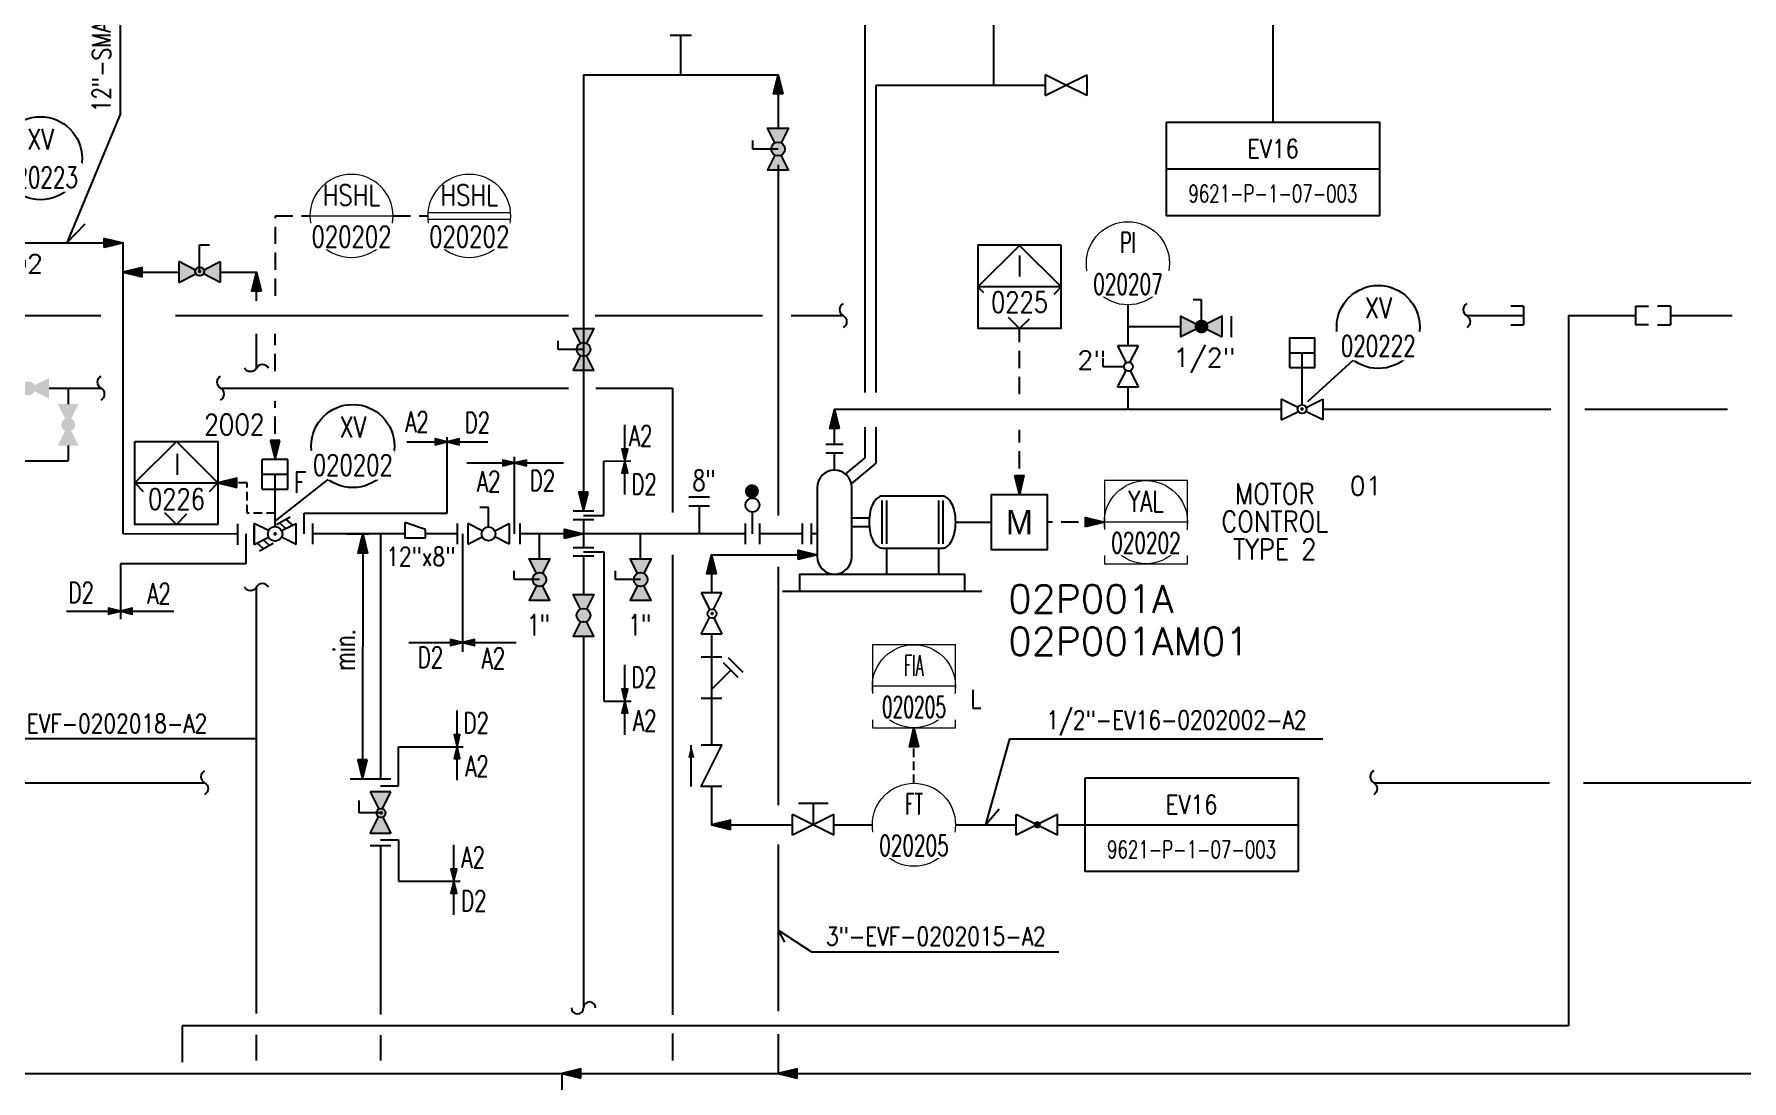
# Model space of a CAD drawing. Header units: inches. Extents: x 18 to 1172, y 24 to 967.
# Drawn here: x 488.4 to 734.8, y 338.9 to 490 of the extents above; entities that cross this region are included whole.
import ezdxf
from ezdxf.enums import TextEntityAlignment as Align

# ---------------------------------------------------------------- set-up
doc = ezdxf.new("R2010")
doc.units = ezdxf.units.IN
doc.header["$LTSCALE"] = 10
doc.header["$MEASUREMENT"] = 0
doc.linetypes.add('HIDDEN', pattern=[0.375, 0.25, -0.125])
doc.linetypes.add('HIDDEN2', pattern=[0.1875, 0.125, -0.0625])
for name, color, linetype in [('FITTING', 3, 'Continuous'), ('INST', 4, 'Continuous'), ('MINE-LINE', 6, 'Continuous'), ('SYMBOL', 253, 'Continuous'), ('TEXT', 253, 'Continuous'), ('TXT-0', 7, 'Continuous'), ('WI', 255, 'Continuous')]:
    doc.layers.add(name, color=color, linetype=linetype)
doc.styles.add('ROMANS', font='romans.shx', dxfattribs={"width": 0.8})
doc.styles.get("Standard").update_dxf_attribs({"font": 'txt.shx', "height": 2})
doc.styles.add('Style-INTL_ISO', font='INTL_ISO.shx')
doc.styles.add('style1', font='SIMPLEX.shx', dxfattribs={"width": 0.8})
doc.dimstyles.get("Standard").update_dxf_attribs({"dimtxt": 0.18, "dimasz": 0.18, "dimexe": 0.18, "dimexo": 0.0625, "dimgap": 0.09, "dimtad": 0, "dimtih": 1, "dimtoh": 1, "dimdec": 4, "dimzin": 0, "dimdsep": 46, "dimtxsty": 'Standard', "dimcen": 0.09, "dimadec": 0, "dimazin": 0, "dimtfac": 1, "dimtdec": 4, "dimtofl": 0, "dimtmove": 0, "dimatfit": 3, "dimfxl": 1, "dimtolj": 1, "dimtzin": 0, "dimarcsym": 0})

# ---------------------------------------------------------------- blocks, each defined once
blk = doc.blocks.new('checkvalve')
at = {"layer": 'FITTING', "color": 0}
blk.add_line((0, 2.92), (6, 2.92), dxfattribs=at)
blk.add_lwpolyline([(4.2, 2.92, 0.9, 0, 0), (6, 2.92, 0, 0, 0)], format="xyseb", dxfattribs=at)
blk.add_lwpolyline([(0, -1.5), (0, 1.5), (6, -1.5), (6, 1.5)], dxfattribs=at)
at = {"layer": 'FITTING', "color": 2, "style": 'ROMANS', "width": 0.85}
blk.add_attdef('SIZE', text='', height=2.5, dxfattribs=at).set_placement((3, 5.52), align=Align.MIDDLE)
blk = doc.blocks.new('AR30')
at = {"color": 0, "linetype": 'ByBlock', "lineweight": -2}
for p, q in [((0, 0), (-3.11, 0)), ((-2.69, 1.25), (0, 0))]:
    blk.add_line(p, q, dxfattribs=at)
blk = doc.blocks.new('*U35')
at = {"layer": 'INST', "color": 0, "linetype": 'Continuous', "lineweight": 0}
blk.add_circle((0, 0), 6, dxfattribs=at)
at = {"style": 'ROMANS', "width": 0.8}
for tag, p in [('EQP', (0, 3)), ('NO', (0, -3))]:
    blk.add_attdef(tag, text='', height=3, dxfattribs=at).set_placement(p, align=Align.MIDDLE_CENTER)
blk.add_wipeout([(-6.2, -1.09), (6.2, -1.09), (6.2, -4.8), (-6.2, -4.8), (-6.2, -4.8), (-6.2, -4.8)]).dxf.layer = 'WI'
blk = doc.blocks.new('*U34')
at = {"layer": 'INST', "color": 0, "linetype": 'Continuous', "lineweight": 0}
blk.add_line((6, 0), (-6, 0), dxfattribs=at)
at = {"layer": 'INST', "color": 0, "linetype": 'Continuous', "lineweight": 0, "flags": 128}
blk.add_lwpolyline([(6, 6), (-6, 6), (-6, -6), (6, -6)], close=True, dxfattribs=at)
at = {"layer": 'INST', "color": 0, "linetype": 'Continuous', "lineweight": 0}
blk.add_circle((0, 0), 6, dxfattribs=at)
at = {"style": 'ROMANS', "width": 0.8}
for tag, p in [('EQP', (0, 3)), ('NO', (0, -3))]:
    blk.add_attdef(tag, text='', height=3, dxfattribs=at).set_placement(p, align=Align.MIDDLE_CENTER)
blk.add_wipeout([(-6.2, -1.09), (6.2, -1.09), (6.2, -4.8), (-6.2, -4.8), (-6.2, -4.8), (-6.2, -4.8)]).dxf.layer = 'WI'
blk = doc.blocks.new('MOTOR01')
at = {"color": 6, "linetype": 'Continuous', "flags": 128}
blk.add_lwpolyline([(4, 0), (4, -4), (-4, -4), (-4, 4), (4, 4), (4, 0)], dxfattribs=at)
at = {"color": 6, "linetype": 'Continuous', "style": 'Style-INTL_ISO'}
blk.add_text('M', height=3.5, rotation=0, dxfattribs=at).set_placement((0, 0), align=Align.MIDDLE_CENTER)
blk = doc.blocks.new('SON')
at = {"linetype": 'ByBlock'}
h = blk.add_hatch(dxfattribs=at)
h.set_pattern_fill('ANSI37', color=0, scale=80, style=0)
h.paths.add_polyline_path([(64, 264), (-64, 264), (0, 0)])
at = {"color": 0, "linetype": 'ByBlock'}
blk.add_lwpolyline([(64, 264), (-64, 264), (0, 0)], close=True, dxfattribs=at)
blk = doc.blocks.new('TAG PSV')
at = {"color": 0}
blk.add_circle((0, 0), 6, dxfattribs=at)
at = {"layer": 'TEXT', "color": 0, "style": 'ROMANS', "width": 0.8, "flags": 8}
for tag, p in [('TAG', (0, 2.75)), ('NO', (0, -2.74))]:
    blk.add_attdef(tag, text='', height=3, dxfattribs=at).set_placement(p, align=Align.MIDDLE_CENTER)
blk.add_wipeout([(6.06, -0.68), (-6.09, -0.68), (-6.09, -4.84), (6.06, -4.84)]).dxf.layer = 'WI'
blk = doc.blocks.new('BRK LINE')
at = {"layer": 'MINE-LINE', "color": 0, "linetype": 'Continuous'}
blk.add_lwpolyline([(0, 1.73, 0.587355), (0, 0, -0.587355), (0, -1.73)], format="xyb", dxfattribs=at)
blk = doc.blocks.new('*U43')
at = {"layer": 'INST', "color": 0, "linetype": 'Continuous', "lineweight": 0}
blk.add_line((6, 0), (-6, 0), dxfattribs=at)
blk.add_circle((0, 0), 6, dxfattribs=at)
at = {"style": 'ROMANS', "width": 0.8}
for tag, p in [('EQP', (0, 3)), ('NO', (0, -3))]:
    blk.add_attdef(tag, text='', height=3, dxfattribs=at).set_placement(p, align=Align.MIDDLE_CENTER)
blk.add_wipeout([(-6.2, -1.09), (6.2, -1.09), (6.2, -4.8), (-6.2, -4.8), (-6.2, -4.8), (-6.2, -4.8)]).dxf.layer = 'WI'
blk = doc.blocks.new('*U44')
at = {"layer": 'INST', "color": 0, "linetype": 'Continuous', "lineweight": 0}
for p, q in [((-5.98, 0.47), (5.98, 0.47)), ((5.98, -0.48), (-5.98, -0.48))]:
    blk.add_line(p, q, dxfattribs=at)
blk.add_circle((0, 0), 6, dxfattribs=at)
at = {"style": 'ROMANS', "width": 0.8}
for tag, p in [('EQP', (0, 3)), ('NO', (0, -3))]:
    blk.add_attdef(tag, text='', height=3, dxfattribs=at).set_placement(p, align=Align.MIDDLE_CENTER)
blk.add_wipeout([(-6.2, -1.09), (6.2, -1.09), (6.2, -4.8), (-6.2, -4.8), (-6.2, -4.8), (-6.2, -4.8)]).dxf.layer = 'WI'
blk = doc.blocks.new('Valve_Globe_1')
at = {"layer": 'FITTING'}
h = blk.add_hatch(color=0, dxfattribs=at)
edge = h.paths.add_edge_path()
edge.add_arc((0, 0), 1, 0, 360)
at = {"layer": 'FITTING', "color": 0}
blk.add_lwpolyline([(3, -1.5), (3, 1.5), (-3, -1.5), (-3, 1.5), (3, -1.5)], dxfattribs=at)
at = {"layer": 'FITTING', "color": 2, "style": 'ROMANS', "width": 0.85}
blk.add_attdef('SIZE', text='', height=2.5, dxfattribs=at).set_placement((0, 3.5), align=Align.MIDDLE)

msp = doc.modelspace()

# ---------------------------------------------------------------- hatches: boundary and pattern name
h = msp.add_hatch(color=6)
h.paths.add_polyline_path([(594.21, 476.43), (595.26, 474.33, -0.116434), (595.71, 474.43, -0.116434), (596.16, 474.33), (597.21, 476.43)])
h.paths.add_polyline_path([(595.71, 472.43, 1), (595.71, 474.43, 1)])
h.paths.add_polyline_path([(594.21, 470.43), (597.21, 470.43), (596.16, 472.53, -0.116434), (595.71, 472.43, -0.116434), (595.26, 472.53)])
h = msp.add_hatch(color=6)
h.paths.add_polyline_path([(656.79, 447.81), (653.81, 449.3), (653.81, 446.44, 0.006975), (653.93, 446.38)])
h.paths.add_polyline_path([(659.78, 446.32), (659.78, 449.3), (656.79, 447.81)])
h = msp.add_hatch(color=6)
h.paths.add_polyline_path([(566.14, 447.5), (567.19, 445.4, -0.116434), (567.64, 445.5, -0.116434), (568.09, 445.4), (569.14, 447.5)])
h.paths.add_polyline_path([(567.64, 443.5, 1), (567.64, 445.5, 1)])
h.paths.add_polyline_path([(566.14, 441.5), (569.14, 441.5), (568.09, 443.6, -0.116434), (567.64, 443.5, -0.116434), (567.19, 443.6)])
h = msp.add_hatch(color=6)
h.paths.add_polyline_path([(487.52, 437.87, 1), (487.52, 439.88, 1)])
h.paths.add_polyline_path([(490.52, 437.38), (490.52, 440.38), (488.42, 439.33, -0.236068), (488.42, 438.43)])
h.paths.add_polyline_path([(486.63, 438.43, -0.236068), (486.63, 439.33), (484.52, 440.38), (484.52, 437.38)])
h = msp.add_hatch(color=6)
h.paths.add_polyline_path([(494.27, 433.62, 1), (492.27, 433.62, 1)])
h.paths.add_polyline_path([(494.77, 436.62), (491.77, 436.62), (492.82, 434.52, -0.236068), (493.72, 434.52)])
h.paths.add_polyline_path([(493.72, 432.73, -0.236068), (492.82, 432.73), (491.77, 430.62), (494.77, 430.62)])
h = msp.add_hatch(color=6)
h.paths.add_polyline_path([(559.77, 414.28), (560.83, 412.17, -0.116434), (561.27, 412.28, -0.116434), (561.72, 412.17), (562.77, 414.28)])
h.paths.add_polyline_path([(561.27, 410.27, 1), (561.27, 412.28, 1)])
h.paths.add_polyline_path([(559.77, 408.28), (562.77, 408.28), (561.72, 410.38, -0.116434), (561.27, 410.27, -0.116434), (560.83, 410.38)])
h = msp.add_hatch(color=6)
h.paths.add_polyline_path([(574.38, 414.28), (575.43, 412.17, -0.116434), (575.88, 412.28, -0.116434), (576.32, 412.17), (577.38, 414.28)])
h.paths.add_polyline_path([(575.88, 410.27, 1), (575.88, 412.28, 1)])
h.paths.add_polyline_path([(574.38, 408.28), (577.38, 408.28), (576.32, 410.38, -0.116434), (575.88, 410.27, -0.116434), (575.43, 410.38)])
h = msp.add_hatch(color=6)
h.paths.add_polyline_path([(566.14, 409.1), (567.19, 407, -0.116434), (567.64, 407.1, -0.116434), (568.09, 407), (569.14, 409.1)])
h.paths.add_polyline_path([(567.64, 405.1, 1), (567.64, 407.1, 1)])
h.paths.add_polyline_path([(566.14, 403.1), (569.14, 403.1), (568.09, 405.2, -0.116434), (567.64, 405.1, -0.116434), (567.19, 405.2)])
at = {"layer": 'MINE-LINE', "linetype": 'Continuous'}
h = msp.add_hatch(color=6, dxfattribs=at)
h.paths.add_polyline_path([(511.7, 455.41, -0.1367), (511.61, 455.74, -0.087033), (511.64, 455.96), (509.22, 457.17), (509.22, 454.17)])
h.paths.add_polyline_path([(512.89, 455.74, 1), (511.61, 455.74, 1)])
h.paths.add_polyline_path([(512.23, 455.63, -1), (512.23, 455.88, -1)], flags=16)
h.paths.add_polyline_path([(514.32, 454.62, -0.079501), (515.22, 455.73), (515.22, 457.17), (512.84, 455.98, -0.096261), (512.89, 455.74, -0.146035), (512.78, 455.39)])
h.paths.add_polyline_path([(515.22, 455.73, 0.079501), (514.32, 454.62), (515.22, 454.17)])
at = {"layer": 'SYMBOL', "linetype": 'Continuous'}
h = msp.add_hatch(color=6, dxfattribs=at)
h.paths.add_polyline_path([(536.85, 380.6), (538.09, 378.12, -0.226427), (538.64, 378.17), (539.85, 380.6)])
h.paths.add_polyline_path([(539.06, 377.57, 1), (537.78, 377.57, 1)])
h.paths.add_polyline_path([(538.31, 377.58, -1), (538.56, 377.58, -1)], flags=16)
h.paths.add_polyline_path([(538.66, 376.98, -0.245751), (538.07, 377.03), (536.85, 374.6), (539.85, 374.6)])
at = {"layer": 'TEXT', "linetype": 'Continuous'}
for points in [[(547.96, 431.17), (546.24, 431.6), (546.24, 430.74)], [(547.96, 431.17), (549.67, 430.74), (549.67, 431.6)], [(573.61, 428.39), (574.04, 430.11), (573.18, 430.11)], [(557.69, 428.1), (555.97, 428.53), (555.97, 427.67)], [(557.69, 428.1), (559.41, 427.67), (559.41, 428.53)], [(573.61, 428.39), (573.18, 426.67), (574.04, 426.67)], [(500.8, 406.69), (499.08, 407.12), (499.08, 406.26)], [(500.8, 406.69), (502.51, 406.26), (502.51, 407.12)], [(550.18, 402.19), (548.46, 402.62), (548.46, 401.76)], [(550.18, 402.19), (551.9, 401.76), (551.9, 402.62)], [(573.6, 393.72), (574.03, 395.44), (573.17, 395.44)], [(573.6, 393.72), (573.17, 392), (574.03, 392)], [(549.38, 387.13), (549.81, 388.85), (548.95, 388.85)], [(549.38, 387.13), (548.95, 385.41), (549.81, 385.41)], [(548.94, 367.71), (549.37, 369.43), (548.51, 369.43)], [(548.94, 367.71), (548.51, 365.99), (549.37, 365.99)]]:
    msp.add_hatch(color=0, dxfattribs=at).paths.add_polyline_path(points)

# ---------------------------------------------------------------- linework, layer by layer
at = {"color": 6}
for p, q in [((608.27, 438.28), (608.27, 526.34)), ((626.78, 504.36), (626.78, 482.65)), ((667.12, 497.92), (667.12, 477.32)), ((580.14, 489.87), (583.21, 489.87)), ((581.67, 484.14), (581.67, 489.87)), ((567.64, 484.14), (567.64, 436.42)), ((567.64, 484.14), (595.71, 484.14)), ((595.71, 484.14), (595.71, 476.43)), ((609.87, 482.65), (634.26, 482.65)), ((609.87, 438.28), (609.87, 482.65)), ((592.06, 473.43), (592.06, 474.68)), ((595.71, 473.43), (592.06, 473.43)), ((595.71, 471.16), (595.71, 420.5)), ((512.23, 455.75), (512.23, 459.59)), ((512.23, 459.59), (513.67, 459.59)), ((501.19, 455.66), (509.22, 455.66)), ((515.22, 455.67), (520.44, 455.66)), ((520.44, 451.53), (520.44, 455.66)), ((656.83, 451.65), (655.62, 451.65)), ((656.83, 447.81), (656.83, 451.65)), ((481.07, 449.38), (497.97, 449.38)), ((508.74, 449.38), (565.45, 449.38)), ((569.3, 449.38), (593.47, 449.38)), ((597.58, 449.38), (605.1, 449.38)), ((646.2, 450.93), (646.2, 445.03)), ((661.12, 446.29), (661.12, 449.29)), ((520.44, 441.8), (520.44, 446.74)), ((646.2, 447.81), (653.81, 447.81)), ((563.99, 444.5), (563.99, 445.75)), ((567.64, 444.5), (563.99, 444.5)), ((642.63, 442), (642.63, 443.25)), ((645.63, 442), (642.63, 442)), ((490.53, 438.91), (493.28, 438.91)), ((493.28, 438.91), (493.28, 436.61)), ((493.28, 438.91), (498.02, 438.91)), ((515.27, 438.91), (565.45, 438.91)), ((569.42, 438.91), (580.49, 438.91)), ((580.49, 438.91), (580.49, 420.95)), ((646.2, 439.03), (646.2, 435.81)), ((567.64, 436.42), (567.64, 421.12)), ((668.31, 435.81), (603.85, 435.81)), ((707.22, 435.81), (674.31, 435.81)), ((732.71, 435.81), (712.13, 435.81)), ((608.27, 428.86), (608.27, 433.26)), ((609.87, 428.05), (609.87, 433.26)), ((493.28, 430.61), (493.28, 428.43)), ((605.42, 426.5), (608.27, 428.86)), ((471.47, 428.43), (493.28, 428.43)), ((606.29, 425.09), (609.87, 428.05)), ((569.14, 421.12), (566.14, 421.12)), ((569.14, 419.88), (566.14, 419.88)), ((567.64, 419.88), (567.64, 417.88)), ((561.27, 414.28), (561.27, 417.86)), ((567.64, 417.88), (567.64, 415.87)), ((575.88, 414.28), (575.88, 417.86)), ((569.14, 415.87), (566.14, 415.87)), ((569.14, 414.63), (566.14, 414.63)), ((567.64, 414.63), (567.64, 409.1)), ((580.49, 414.83), (580.49, 348.42)), ((586.11, 414.83), (586.11, 409.37)), ((586.11, 414.83), (601.35, 414.83)), ((557.63, 411.28), (557.63, 412.53)), ((572.23, 411.28), (572.23, 412.53)), ((595.71, 413.11), (595.71, 378.71)), ((520.44, 348.6), (520.44, 410.17)), ((561.27, 411.28), (557.63, 411.28)), ((575.88, 411.28), (572.23, 411.28)), ((567.64, 403.1), (567.64, 349.41)), ((586.11, 403.37), (586.11, 387.37)), ((588.91, 398.19), (586.11, 395.39)), ((474.92, 388.3), (520.44, 388.3)), ((415.31, 381.93), (512.94, 381.93)), ((586.11, 381.37), (586.11, 375.86)), ((681.66, 381.93), (707.05, 381.93)), ((711.95, 381.93), (851.98, 381.93)), ((598.65, 378.98), (602.92, 378.98)), ((600.78, 378.98), (600.78, 375.86)), ((586.11, 375.86), (597.8, 375.86)), ((603.8, 375.86), (609.32, 375.86)), ((621.32, 375.86), (630.07, 375.86)), ((636.07, 375.86), (640.01, 375.86)), ((538.35, 372.81), (538.35, 348.47)), ((595.71, 373), (595.71, 348.96)), ((709.78, 346.84), (509.73, 346.84)), ((509.73, 346.84), (509.73, 341.57)), ((520.44, 341.84), (520.44, 345.52)), ((538.35, 345.46), (538.35, 341.84)), ((580.49, 345.71), (580.49, 341.84)), ((595.71, 345.64), (595.71, 339.94)), ((564.5, 339.94), (564.5, 327.99))]:
    msp.add_line(p, q, dxfattribs=at)
for p, q in [((500.8, 478.58), (500.8, 516.22)), ((493.08, 459.87), (495.71, 462.64))]:
    msp.add_line(p, q)
at = {"color": 6, "linetype": 'Continuous'}
for p, q in [((651.75, 470.55), (682.49, 470.55)), ((695.08, 449.38), (703.28, 449.38)), ((703.28, 450.73), (701.43, 450.73)), ((703.28, 450.73), (703.28, 448.03)), ((709.78, 449.38), (719.45, 449.38)), ((709.78, 449.38), (709.78, 346.84)), ((719.45, 450.73), (721.3, 450.73)), ((719.45, 450.73), (719.45, 448.03)), ((724.49, 450.73), (722.64, 450.73)), ((724.49, 450.73), (724.49, 448.03)), ((724.49, 449.38), (733.41, 449.38)), ((701.43, 448.03), (703.28, 448.03)), ((721.3, 448.03), (719.45, 448.03)), ((722.64, 448.03), (724.49, 448.03)), ((640.01, 375.86), (670.75, 375.86))]:
    msp.add_line(p, q, dxfattribs=at)
at = {"color": 2, "linetype": 'HIDDEN'}
for p, q in [((523.21, 463.77), (528.15, 463.77)), ((523.21, 452.22), (523.21, 463.77)), ((523.13, 441.34), (523.13, 446.75)), ((523.13, 428.58), (523.13, 437.02))]:
    msp.add_line(p, q, dxfattribs=at)
at = {"color": 2, "linetype": 'HIDDEN2'}
for p, q in [((519.08, 425.22), (514.88, 425.22)), ((519.08, 420.83), (519.08, 425.22)), ((523.13, 420.83), (519.08, 420.83))]:
    msp.add_line(p, q, dxfattribs=at)
at = {"color": 6}
for points in [[(595.26, 474.33), (594.21, 476.43), (597.21, 476.43), (596.16, 474.33)], [(595.26, 472.53), (594.21, 470.43), (597.21, 470.43), (596.16, 472.53)], [(567.19, 445.4), (566.14, 447.5), (569.14, 447.5), (568.09, 445.4)], [(567.19, 443.6), (566.14, 441.5), (569.14, 441.5), (568.09, 443.6)], [(560.83, 412.17), (559.77, 414.28), (562.77, 414.28), (561.72, 412.17)], [(575.43, 412.17), (574.38, 414.28), (577.38, 414.28), (576.32, 412.17)], [(560.83, 410.38), (559.77, 408.28), (562.77, 408.28), (561.72, 410.38)], [(567.19, 407), (566.14, 409.1), (569.14, 409.1), (568.09, 407)], [(575.43, 410.38), (574.38, 408.28), (577.38, 408.28), (576.32, 410.38)], [(567.19, 405.2), (566.14, 403.1), (569.14, 403.1), (568.09, 405.2)]]:
    msp.add_lwpolyline(points, dxfattribs=at)
at = {"color": 6, "linetype": 'Continuous'}
for points in [[(651.75, 477.32), (682.49, 477.32), (682.49, 463.79), (651.75, 463.79)], [(640.01, 382.62), (670.75, 382.62), (670.75, 369.09), (640.01, 369.09)]]:
    msp.add_lwpolyline(points, close=True, dxfattribs=at)
at = {"color": 6, "const_width": 0.998}
msp.add_lwpolyline([(591.44, 424.02, 1), (592.44, 424.02, 1)], format="xyb", close=True, dxfattribs=at)
at = {"color": 6}
for centre in [(595.71, 473.43), (567.64, 444.5), (561.27, 411.28), (575.88, 411.28), (567.64, 406.1)]:
    msp.add_circle(centre, 1, dxfattribs=at)
at = {"layer": 'MINE-LINE', "color": 6, "linetype": 'Continuous'}
for p, q in [((634.26, 484.16), (634.26, 481.16)), ((637.26, 482.66), (634.26, 484.16)), ((637.26, 482.66), (640.26, 484.16)), ((640.26, 484.16), (640.26, 481.16)), ((634.26, 481.16), (637.26, 482.66)), ((640.26, 481.16), (637.26, 482.66)), ((483.72, 459.87), (501.19, 459.87)), ((501.19, 428.41), (501.19, 459.87)), ((511.64, 455.96), (509.22, 457.17)), ((509.22, 457.17), (509.22, 454.17)), ((512.84, 455.98), (515.22, 457.17)), ((515.22, 457.17), (515.22, 454.17)), ((509.22, 454.17), (511.7, 455.41)), ((515.22, 454.17), (512.78, 455.39)), ((636.56, 453.55), (624.56, 453.55)), ((644.7, 445.03), (645.94, 442.55)), ((647.7, 445.03), (644.7, 445.03)), ((647.7, 445.03), (644.7, 445.03)), ((644.7, 445.03), (645.94, 442.55)), ((646.49, 442.61), (647.7, 445.03)), ((646.49, 442.61), (647.7, 445.03)), ((671.33, 436.52), (671.33, 444)), ((644.7, 439.03), (645.92, 441.47)), ((644.7, 439.03), (645.92, 441.47)), ((646.51, 441.41), (647.7, 439.03)), ((646.51, 441.41), (647.7, 439.03)), ((647.7, 439.03), (644.7, 439.03)), ((647.7, 439.03), (644.7, 439.03)), ((668.31, 437.31), (668.31, 434.31)), ((670.73, 436.1), (668.31, 437.31)), ((671.93, 436.12), (674.31, 437.31)), ((674.31, 437.31), (674.31, 434.31)), ((668.31, 434.31), (670.79, 435.55)), ((674.31, 434.31), (671.87, 435.53)), ((584.61, 409.37), (585.85, 406.89)), ((587.61, 409.37), (584.61, 409.37)), ((587.61, 409.37), (584.61, 409.37)), ((584.61, 409.37), (585.85, 406.89)), ((586.4, 406.95), (587.61, 409.37)), ((586.4, 406.95), (587.61, 409.37)), ((584.61, 403.37), (585.83, 405.81)), ((584.61, 403.37), (585.83, 405.81)), ((586.42, 405.75), (587.61, 403.37)), ((586.42, 405.75), (587.61, 403.37)), ((587.61, 403.37), (584.61, 403.37)), ((587.61, 403.37), (584.61, 403.37)), ((584.61, 400.12), (587.61, 400.12)), ((589.97, 397.13), (587.85, 399.25)), ((590.68, 397.83), (588.56, 399.95)), ((584.61, 394.12), (587.61, 394.12)), ((603.77, 374.37), (597.8, 377.35)), ((603.77, 377.35), (597.8, 374.37)), ((597.8, 374.37), (597.8, 377.35)), ((603.77, 374.37), (603.77, 377.35)), ((636.04, 377.35), (630.07, 374.37)), ((636.04, 374.37), (630.07, 377.35)), ((630.07, 374.37), (630.07, 377.35)), ((636.04, 374.37), (636.04, 377.35)), ((459.17, 339.94), (851.98, 339.94))]:
    msp.add_line(p, q, dxfattribs=at)
at = {"layer": 'MINE-LINE', "color": 2, "linetype": 'HIDDEN'}
for p, q in [((630.53, 438.03), (630.53, 447.55)), ((630.53, 423.56), (630.53, 432.91))]:
    msp.add_line(p, q, dxfattribs=at)
at = {"layer": 'MINE-LINE', "color": 6, "linetype": 'Continuous'}
for points in [[(636.56, 459.55), (624.56, 459.55), (624.56, 447.55), (636.56, 447.55)], [(669.5, 441.89), (673.17, 441.89), (673.17, 446.12), (669.5, 446.12)]]:
    msp.add_lwpolyline(points, close=True, dxfattribs=at)
for points in [[(630.56, 459.52), (624.56, 453.52), (625.37, 452.71)], [(635.54, 452.49), (636.56, 453.52), (630.56, 459.52)], [(628.93, 449.15), (630.56, 447.52), (631.98, 448.93)], [(669.5, 444), (673.17, 444)]]:
    msp.add_lwpolyline(points, dxfattribs=at)
for points, const_width in [([(512.23, 455.88, -1), (512.23, 455.63, -1)], 0.25), ([(671.32, 436.02, -1), (671.32, 435.77, -1)], 0.25), ([(586.32, 406.36, -1), (586.07, 406.36, -1)], 0.25), ([(586.32, 406.36, -1), (586.07, 406.36, -1)], 0.25), ([(633.37, 375.85, -1), (632.85, 375.85, -1)], 0.52)]:
    msp.add_lwpolyline(points, format="xyb", close=True, dxfattribs=dict(at, const_width=const_width))
for centre in [(512.25, 455.74), (646.27, 442), (646.27, 442), (671.33, 435.88), (586.18, 406.35), (586.18, 406.35)]:
    msp.add_circle(centre, 0.64, dxfattribs=at)
for centre, start, end in [((568.5, 349.41), 0, 180), ((566.77, 349.41), 180, 0)]:
    msp.add_arc(centre, 0.867, start, end, dxfattribs=at)
at = {"layer": 'SYMBOL', "color": 6, "linetype": 'Continuous'}
for p, q in [((603.85, 430.81), (603.85, 435.81)), ((501.19, 417.86), (501.19, 428.41)), ((524.98, 428.58), (521.28, 428.58)), ((521.28, 424.32), (521.28, 428.58)), ((524.98, 426.45), (521.28, 426.45)), ((523.13, 418.91), (523.13, 426.45)), ((524.98, 424.32), (524.98, 428.58)), ((502.88, 425.22), (514.88, 425.22)), ((521.28, 424.32), (524.98, 424.32)), ((553.93, 421.68), (552.68, 421.68)), ((553.93, 418.87), (553.93, 421.68)), ((585.83, 423.18), (582.83, 423.18)), ((585.83, 421.85), (582.83, 421.85)), ((584.33, 421.85), (584.33, 417.85)), ((517.72, 419.3), (517.72, 416.3)), ((522.19, 418.33), (520.11, 419.38)), ((520.11, 419.38), (520.11, 416.35)), ((520.11, 416.35), (520.11, 419.38)), ((525.32, 420.27), (523.33, 419.18)), ((523.78, 419.47), (524.7, 418.65)), ((524.07, 418.33), (526.15, 419.38)), ((524.7, 419.93), (525.62, 419.11)), ((526.15, 416.35), (526.15, 419.38)), ((528.54, 419.36), (528.54, 416.36)), ((544.83, 418.49), (541.83, 419.49)), ((541.83, 419.49), (541.83, 417.24)), ((549.42, 419.36), (549.42, 416.36)), ((553.03, 418.31), (550.93, 419.36)), ((550.93, 419.36), (550.93, 416.36)), ((554.83, 418.31), (556.93, 419.36)), ((556.93, 419.36), (556.93, 416.36)), ((558.44, 419.36), (558.44, 416.36)), ((590.98, 419.35), (590.98, 416.38)), ((592.01, 417.86), (592.01, 421.03)), ((593.03, 419.35), (593.03, 416.38)), ((599.17, 419.35), (599.17, 416.38)), ((600.48, 419.35), (600.48, 416.38)), ((621.35, 419.56), (626.53, 419.56)), ((517.72, 417.8), (501.19, 417.86)), ((520.11, 416.35), (522.19, 417.4)), ((521.43, 415.73), (520.51, 416.55)), ((520.88, 415.43), (522.87, 416.52)), ((522.33, 416.19), (521.41, 417.01)), ((526.15, 416.35), (524.07, 417.4)), ((538.35, 417.86), (528.54, 417.86)), ((535.84, 417.86), (535.79, 417.86)), ((538.35, 417.86), (538.35, 382.46)), ((541.83, 417.86), (538.35, 417.86)), ((544.83, 417.24), (541.83, 417.24)), ((544.83, 417.24), (544.83, 418.49)), ((549.42, 417.86), (544.83, 417.86)), ((550.93, 416.36), (553.03, 417.42)), ((556.93, 416.36), (554.83, 417.42)), ((561.27, 417.86), (558.44, 417.86)), ((577.81, 417.86), (561.27, 417.86)), ((590.98, 417.86), (577.81, 417.86)), ((599.14, 417.88), (593.03, 417.88)), ((601.35, 417.85), (600.48, 417.85)), ((539.85, 382.46), (536.85, 382.46)), ((536.85, 380.6), (538.09, 378.12)), ((539.85, 380.6), (536.85, 380.6)), ((539.85, 380.6), (536.85, 380.6)), ((536.85, 380.6), (538.09, 378.12)), ((538.64, 378.17), (539.85, 380.6)), ((538.64, 378.17), (539.85, 380.6)), ((535.25, 377.58), (535.25, 379.37)), ((538.31, 377.58), (535.25, 377.58)), ((536.85, 374.6), (538.07, 377.03)), ((536.85, 374.6), (538.07, 377.03)), ((539.85, 374.6), (536.85, 374.6)), ((539.85, 374.6), (536.85, 374.6)), ((538.66, 376.98), (539.85, 374.6)), ((538.66, 376.98), (539.85, 374.6)), ((539.85, 372.81), (536.85, 372.81))]:
    msp.add_line(p, q, dxfattribs=at)
at = {"layer": 'SYMBOL', "color": 6, "linetype": 'Continuous', "flags": 128}
msp.add_lwpolyline([(502.88, 431.22), (514.88, 431.22), (514.88, 419.22), (502.88, 419.22)], close=True, dxfattribs=at)
for points in [[(508.88, 431.22), (502.88, 425.22), (504.09, 424)], [(513.67, 424), (514.88, 425.22), (508.88, 431.22)], [(507.17, 420.93), (508.88, 419.22), (510.41, 420.74)]]:
    msp.add_lwpolyline(points, dxfattribs=at)
at = {"layer": 'SYMBOL', "color": 6, "linetype": 'Continuous'}
for points in [[(602.6, 430.81), (605.1, 430.81)], [(602.6, 429.56), (605.1, 429.56)], [(603.85, 427.06), (603.85, 429.56)], [(610.72, 416.43), (610.72, 422.68)], [(611.35, 422.68), (611.35, 416.43)], [(618.85, 422.68), (618.85, 416.43)], [(619.47, 422.68), (619.47, 416.43)], [(606.35, 420.18), (608.85, 420.18)], [(606.35, 418.93), (608.85, 418.93)], [(611.35, 415.81), (611.35, 412.06)], [(618.85, 415.81), (618.85, 412.06)], [(598.85, 409.56), (598.85, 412.06), (622.6, 412.06), (622.6, 409.56)], [(625.1, 409.56), (596.35, 409.56)]]:
    msp.add_lwpolyline(points, dxfattribs=at)
for points in [[(606.35, 414.56), (606.35, 424.56, 1), (601.35, 424.56), (601.35, 414.56, 1)], [(619.47, 423.31), (610.72, 423.31, 0.174705), (610.09, 423.08, 0.104203), (609.4, 422.21, 0.064948), (609, 421.08, 0.051099), (608.85, 419.56, 0.051099), (609, 418.04, 0.064948), (609.4, 416.91, 0.104203), (610.09, 416.04, 0.174705), (610.72, 415.81), (619.47, 415.81, 0.174705), (620.11, 416.04, 0.104203), (620.8, 416.91, 0.064948), (621.19, 418.04, 0.051099), (621.35, 419.56, 0.051099), (621.19, 421.08, 0.064948), (620.8, 422.21, 0.104203), (620.11, 423.08, 0.174705)]]:
    msp.add_lwpolyline(points, format="xyb", close=True, dxfattribs=at)
for points, const_width in [([(523.13, 417.73, -1), (523.13, 418, -1)], 0.262), ([(538.56, 377.58, -1), (538.31, 377.58, -1)], 0.25), ([(538.56, 377.58, -1), (538.31, 377.58, -1)], 0.25)]:
    msp.add_lwpolyline(points, format="xyb", close=True, dxfattribs=dict(at, const_width=const_width))
for centre, radius in [((592.01, 422.03), 1.01), ((523.13, 417.86), 1.05), ((553.93, 417.86), 1), ((538.42, 377.57), 0.64), ((538.42, 377.57), 0.64)]:
    msp.add_circle(centre, radius, dxfattribs=at)
at = {"layer": 'TEXT', "color": 0, "linetype": 'Continuous'}
for p, q in [((547.96, 420.84), (547.96, 431.85)), ((573.61, 423.53), (573.61, 433.61)), ((542.15, 431.17), (553.81, 431.17)), ((557.69, 417.86), (557.69, 428.99)), ((550.78, 428.1), (564.77, 428.1)), ((570.57, 428.38), (574.48, 428.4)), ((570.57, 420.5), (570.57, 428.38)), ((527.34, 417.86), (527.34, 420.84)), ((527.34, 420.84), (547.96, 420.84)), ((567.64, 420.5), (570.57, 420.5)), ((518.91, 417.86), (518.91, 413.54)), ((533.49, 417.86), (536.63, 417.86)), ((535.79, 417.86), (535.73, 385.24)), ((550.18, 417.88), (550.18, 400.83)), ((567.64, 415.25), (570.58, 415.25)), ((570.58, 415.25), (570.58, 393.72)), ((518.91, 413.54), (500.8, 413.54)), ((500.8, 413.54), (500.8, 405.56)), ((493.05, 406.69), (508.54, 406.69)), ((542.44, 402.19), (557.92, 402.19)), ((573.6, 388.86), (573.6, 398.94)), ((549.38, 382.28), (549.38, 392.36)), ((570.58, 393.72), (574.49, 393.72)), ((540.94, 387.13), (550.28, 387.13)), ((540.94, 381.49), (540.94, 387.13)), ((537.29, 382.46), (533.98, 382.46)), ((538.35, 381.49), (540.94, 381.49)), ((538.35, 373.7), (540.94, 373.7)), ((540.94, 373.7), (540.94, 367.71)), ((548.94, 362.86), (548.94, 372.94)), ((540.94, 367.71), (549.84, 367.71))]:
    msp.add_line(p, q, dxfattribs=at)
for points in [[(547.96, 431.17), (546.24, 431.6), (546.24, 430.74), (547.96, 431.17)], [(547.96, 431.17), (549.67, 430.74), (549.67, 431.6), (547.96, 431.17)], [(573.61, 428.39), (574.04, 430.11), (573.18, 430.11), (573.61, 428.39)], [(557.69, 428.1), (555.97, 428.53), (555.97, 427.67), (557.69, 428.1)], [(557.69, 428.1), (559.41, 427.67), (559.41, 428.53), (557.69, 428.1)], [(573.61, 428.39), (573.18, 426.67), (574.04, 426.67), (573.61, 428.39)], [(500.8, 406.69), (499.08, 407.12), (499.08, 406.26), (500.8, 406.69)], [(500.8, 406.69), (502.51, 406.26), (502.51, 407.12), (500.8, 406.69)], [(550.18, 402.19), (548.46, 402.62), (548.46, 401.76), (550.18, 402.19)], [(550.18, 402.19), (551.9, 401.76), (551.9, 402.62), (550.18, 402.19)], [(573.6, 393.72), (574.03, 395.44), (573.17, 395.44), (573.6, 393.72)], [(573.6, 393.72), (573.17, 392), (574.03, 392), (573.6, 393.72)], [(549.38, 387.13), (549.81, 388.85), (548.95, 388.85), (549.38, 387.13)], [(549.38, 387.13), (548.95, 385.41), (549.81, 385.41), (549.38, 387.13)], [(548.94, 367.71), (549.37, 369.43), (548.51, 369.43), (548.94, 367.71)], [(548.94, 367.71), (548.51, 365.99), (549.37, 365.99), (548.94, 367.71)]]:
    msp.add_lwpolyline(points, dxfattribs=at)
at = {"layer": 'TXT-0'}
for p, q in [((600.59, 357.46), (595.71, 360.64)), ((595.71, 360.64), (596.64, 358.93)), ((636.22, 357.46), (600.59, 357.46))]:
    msp.add_line(p, q, dxfattribs=at)

# ---------------------------------------------------------------- block references
at = {"color": 6, "xscale": -0.01039999999920838, "yscale": 0.01039999999920838, "zscale": 0.0104, "rotation": 180}
for p in [(595.71, 484.14), (520.44, 455.66), (603.85, 435.81), (586.11, 414.83)]:
    msp.add_blockref('SON', p, dxfattribs=at)
at = {"color": 6}
for name, p in [('Valve_Globe_1', (656.81, 447.81)), ('BRK LINE', (512.94, 381.93)), ('BRK LINE', (681.66, 381.93))]:
    msp.add_blockref(name, p, dxfattribs=at)
at = {"color": 6, "xscale": 0.01039999999920838, "yscale": 0.01039999999920838, "zscale": 0.01039999999920838}
msp.add_blockref('SON', (567.64, 421.12), dxfattribs=at)
at = {"layer": 'FITTING', "color": 6, "rotation": 90}
msp.add_blockref('checkvalve', (586.11, 381.37), dxfattribs=at)
at = {"layer": 'INST', "color": 6}
ref = msp.add_blockref('*U34', (648.8, 419.56), dxfattribs=at)
ref.add_attrib('EQP', 'YAL', dxfattribs={"layer": '0', "color": 7, "height": 3, "style": 'ROMANS', "width": 0.75}).set_placement((648.8, 422.56), align=Align.MIDDLE_CENTER)
ref.add_attrib('NO', '020202', dxfattribs={"layer": '0', "color": 7, "height": 3, "style": 'ROMANS', "width": 0.65}).set_placement((648.8, 416.56), align=Align.MIDDLE_CENTER)
ref = msp.add_blockref('*U34', (615.32, 395.86), dxfattribs=at)
ref.add_attrib('EQP', 'FIA', dxfattribs={"layer": '0', "color": 7, "height": 3, "style": 'ROMANS', "width": 0.5}).set_placement((615.32, 398.86), align=Align.MIDDLE_CENTER)
ref.add_attrib('NO', '020205', dxfattribs={"layer": '0', "color": 7, "height": 3, "style": 'ROMANS', "width": 0.6}).set_placement((615.32, 392.86), align=Align.MIDDLE_CENTER)
at = {"layer": 'MINE-LINE', "color": 6, "linetype": 'Continuous'}
ref = msp.add_blockref('TAG PSV', (489.27, 472.1), dxfattribs=at)
ref.add_attrib('TAG', 'XV', dxfattribs={"layer": 'TEXT', "color": 7, "height": 3, "style": 'ROMANS', "width": 0.8}).set_placement((489.27, 474.84), align=Align.MIDDLE_CENTER)
ref.add_attrib('NO', '020223', dxfattribs={"layer": 'TEXT', "color": 7, "height": 3, "style": 'ROMANS', "width": 0.7}).set_placement((489.27, 469.35), align=Align.MIDDLE_CENTER)
at = {"layer": 'MINE-LINE', "color": 6, "linetype": 'Continuous', "yscale": 0.01039999999920838}
for p, xscale, zscale, rotation in [((501.19, 459.87), -0.01039999999920838, 0.0104, 90), ((501.19, 455.66), 0.01039999999920838, 0.01039999999920838, 270), ((567.64, 417.86), -0.01039999999920838, 0.0104, 90), ((601.35, 414.83), -0.01039999999920838, 0.0104, 90), ((586.11, 375.86), 0.01039999999920838, 0.01039999999920838, 270), ((564.5, 339.94), 0.01039999999920838, 0.01039999999920838, 270), ((595.71, 339.94), 0.01039999999920838, 0.01039999999920838, 270)]:
    msp.add_blockref('SON', p, dxfattribs=dict(at, xscale=xscale, zscale=zscale, rotation=rotation))
at = {"layer": 'MINE-LINE', "color": 6, "linetype": 'Continuous'}
ref = msp.add_blockref('TAG PSV', (682.32, 447.74), dxfattribs=at)
ref.add_attrib('TAG', 'XV', dxfattribs={"layer": 'TEXT', "color": 7, "height": 3, "style": 'ROMANS', "width": 0.8}).set_placement((682.32, 450.49), align=Align.MIDDLE_CENTER)
ref.add_attrib('NO', '020222', dxfattribs={"layer": 'TEXT', "color": 7, "height": 3, "style": 'ROMANS', "width": 0.7}).set_placement((682.32, 445), align=Align.MIDDLE_CENTER)
for p in [(605.1, 449.38), (695.08, 449.38)]:
    msp.add_blockref('BRK LINE', p, dxfattribs=at)
for p, rotation in [((520.44, 441.8), 270), ((498.02, 438.91), 180), ((515.27, 438.91), 180), ((520.44, 410.17), 270)]:
    msp.add_blockref('BRK LINE', p, dxfattribs=dict(at, rotation=rotation))
at = {"layer": 'MINE-LINE', "color": 6, "linetype": 'Continuous', "xscale": -0.01039999999920838, "yscale": 0.01039999999920838, "zscale": 0.0104}
msp.add_blockref('SON', (630.53, 423.56), dxfattribs=at)
at = {"layer": 'SYMBOL', "color": 6, "linetype": 'Continuous'}
ref = msp.add_blockref('*U44', (551.15, 463.77), dxfattribs=dict(at, xscale=-1))
ref.add_attrib('EQP', 'HSHL', dxfattribs={"layer": '0', "color": 7, "height": 3, "style": 'ROMANS', "width": 0.8}).set_placement((551.15, 466.77), align=Align.MIDDLE_CENTER)
ref.add_attrib('NO', '020202', dxfattribs={"layer": '0', "color": 7, "height": 3, "style": 'ROMANS', "width": 0.75}).set_placement((551.15, 460.77), align=Align.MIDDLE_CENTER)
at = {"layer": 'SYMBOL', "color": 6, "linetype": 'Continuous', "xscale": 0.01047286321409047, "yscale": 0.01047286321409047, "zscale": 0.01047286321409047}
msp.add_blockref('SON', (523.13, 428.58), dxfattribs=at)
at = {"layer": 'SYMBOL', "color": 6, "linetype": 'Continuous', "xscale": 0.01039999999920838, "yscale": 0.01039999999920838, "zscale": 0.01039999999920838, "rotation": 270}
msp.add_blockref('SON', (514.88, 425.22), dxfattribs=at)
at = {"layer": 'SYMBOL', "color": 0, "linetype": 'Continuous'}
msp.add_blockref('MOTOR01', (630.53, 419.56), dxfattribs=at)
at = {"layer": 'TEXT', "color": 0, "linetype": 'Continuous', "xscale": -0.01050000000009277, "yscale": 0.01050000000009277, "zscale": 0.0105, "rotation": 180}
msp.add_blockref('SON', (535.79, 417.86), dxfattribs=at)
at = {"layer": 'TEXT', "color": 0, "linetype": 'Continuous', "xscale": 0.01050000000009277, "yscale": 0.01050000000009277, "zscale": 0.01050000000009277}
msp.add_blockref('SON', (535.73, 382.46), dxfattribs=at)

# ---------------------------------------------------------------- texts
at = {"style": 'style1', "width": 0.8}
msp.add_text('12"-SMA-0202005-D2', height=2.6667, rotation=90, dxfattribs=at).set_placement((499.4, 478.74))
msp.add_text('3"-EVF-0202018-A2', height=2.6667, dxfattribs=at).set_placement((481.63, 389.15))
at = {"style": 'ROMANS', "width": 0.8}
for tag, p in [('I', (630.56, 456.55)), ('0225', (630.56, 451.32)), ('I', (508.99, 427.9)), ('0226', (508.9, 422.89))]:
    msp.add_attdef(tag, text='', height=3, dxfattribs=at).set_placement(p, align=Align.MIDDLE_CENTER)
at = {"layer": 'TEXT', "color": 0, "linetype": 'Continuous', "style": 'style1', "width": 0.85}
for p in [(667.12, 472.16), (655.38, 377.46)]:
    msp.add_text('EV16', height=2.667, dxfattribs=at).set_placement(p, align=Align.CENTER)
at = {"layer": 'TEXT', "color": 0, "linetype": 'Continuous', "style": 'ROMANS', "width": 0.8}
msp.add_text('2OO2', height=3, dxfattribs=at).set_placement((512.93, 433.65), align=Align.MIDDLE_LEFT)
at = {"layer": 'TEXT', "color": 0, "linetype": 'Continuous'}
for s, style, width, p in [('A2', 'ROMANS', 0.7, (543.6, 435.54)), ('D2', 'ROMANS', 0.7, (552.31, 435.45)), ('A2', 'ROMANS', 0.7, (575.88, 433.51)), ('F', 'style1', 0.8, (526.74, 426.81)), ('A2', 'ROMANS', 0.7, (553.96, 426.94)), ('D2', 'ROMANS', 0.7, (561.7, 427.08)), ('D2', 'ROMANS', 0.7, (576.37, 426.54)), ('8"', 'ROMANS', 0.7, (585.02, 427.08)), ('MOTOR', 'style1', 0.85, (667.38, 425.15)), ('CONTROL', 'style1', 0.85, (667.38, 421.15)), ('TYPE 2', 'style1', 0.85, (667.38, 417.15)), ('D2', 'ROMANS', 0.7, (495.15, 410.9)), ('A2', 'ROMANS', 0.7, (506.37, 410.74)), ('1"', 'ROMANS', 0.7, (561.13, 406.21)), ('1"', 'ROMANS', 0.7, (575.74, 406.21)), ('D2', 'ROMANS', 0.7, (545.55, 401.54)), ('A2', 'ROMANS', 0.7, (554.63, 401.39)), ('D2', 'ROMANS', 0.7, (576.37, 398.67)), ('D2', 'ROMANS', 0.7, (552.15, 392.08)), ('A2', 'ROMANS', 0.7, (576.47, 392.4)), ('A2', 'ROMANS', 0.7, (552.26, 385.81)), ('A2', 'ROMANS', 0.7, (551.71, 372.66)), ('D2', 'ROMANS', 0.7, (551.81, 366.39))]:
    msp.add_text(s, height=3, dxfattribs=dict(at, style=style, width=width)).set_placement(p, align=Align.TOP_CENTER)
at = {"layer": 'TEXT', "color": 0, "linetype": 'Continuous', "style": 'ROMANS', "width": 0.7}
msp.add_text('min.', height=3, rotation=90, dxfattribs=at).set_placement((531.62, 401.13), align=Align.TOP_CENTER)
at = {"layer": 'TEXT', "color": 0, "linetype": 'Continuous', "style": 'style1', "width": 0.85}
msp.add_text('L', height=2.67, dxfattribs=at).set_placement((623.43, 392.68))
at = {"layer": 'TXT-0', "style": 'style1'}
for s, height, width, p in [('9621-P-1-07-003', 2.5, 0.7, (667.12, 465.75)), ('12"x8"', 2.667, 0.8, (544.15, 413.27)), ('1/2"-EV16-0202002-A2', 2.6667, 0.8, (653.2, 389.66)), ('9621-P-1-07-003', 2.5, 0.7, (655.38, 371.05)), ('3"-EVF-0202015-A2', 2.6667, 0.8, (618.48, 358.43))]:
    msp.add_text(s, height=height, dxfattribs=dict(at, width=width)).set_placement(p, align=Align.CENTER)
for s, p in [('D2', (487.28, 455.55)), ('2"', (640.97, 441.65)), ('1/2"', (657.23, 442)), ('01', (680.5, 423.46))]:
    msp.add_text(s, height=2.667, dxfattribs=at).set_placement(p, align=Align.CENTER)
for s, p in [('02P001A', (628.91, 408.48)), ('02P001AM01', (628.91, 402.35))]:
    msp.add_text(s, height=4, dxfattribs=at).set_placement(p, align=Align.MIDDLE_LEFT)

# ---------------------------------------------------------------- leaders
msp.add_leader([(625.69, 375.86), (629.15, 388.26), (674.33, 388.26)], dimstyle='Standard', override={"dimtxt": 2, "dimasz": 1, "dimexe": 2, "dimexo": 0, "dimtih": 0, "dimtoh": 0, "dimdec": 0, "dimcen": 1, "dimdle": 75, "dimse1": 1, "dimse2": 1, "dimclre": 1, "dimclrt": 3, "dimaunit": 1, "dimadec": 4, "dimtdec": 0, "dimtmove": 2, "dimldrblk": 'AR30', "dimfxl": 3})

# ---------------------------------------------------------------- next in the draw order: linework, layer by layer
msp.add_line((500.8, 478.58), (493.08, 459.87))
at = {"layer": 'MINE-LINE', "color": 6, "linetype": 'Continuous'}
msp.add_line((672.16, 437), (678.7, 442.96), dxfattribs=at)
at = {"layer": 'MINE-LINE', "color": 2, "linetype": 'HIDDEN'}
msp.add_line((642.8, 419.56), (634.53, 419.56), dxfattribs=at)

# ---------------------------------------------------------------- next in the draw order: block references
at = {"layer": 'INST', "color": 6}
ref = msp.add_blockref('*U35', (646.2, 456.93), dxfattribs=at)
ref.add_attrib('EQP', 'PI', dxfattribs={"layer": '0', "color": 7, "height": 3, "style": 'ROMANS', "width": 0.6}).set_placement((646.2, 459.93), align=Align.MIDDLE_CENTER)
ref.add_attrib('NO', '020207', dxfattribs={"layer": '0', "color": 7, "height": 3, "style": 'ROMANS', "width": 0.65}).set_placement((646.2, 453.93), align=Align.MIDDLE_CENTER)
ref = msp.add_blockref('*U35', (615.32, 375.86), dxfattribs=at)
ref.add_attrib('EQP', 'FT', dxfattribs={"layer": '0', "color": 7, "height": 3, "style": 'ROMANS', "width": 0.6}).set_placement((615.32, 378.86), align=Align.MIDDLE_CENTER)
ref.add_attrib('NO', '020205', dxfattribs={"layer": '0', "color": 7, "height": 3, "style": 'ROMANS', "width": 0.65}).set_placement((615.32, 372.86), align=Align.MIDDLE_CENTER)
at = {"layer": 'MINE-LINE', "color": 6, "linetype": 'Continuous', "xscale": -0.01039999999920838, "yscale": 0.01039999999920838, "zscale": 0.0104}
for p, rotation in [((642.8, 419.56), 90), ((615.32, 389.86), 180)]:
    msp.add_blockref('SON', p, dxfattribs=dict(at, rotation=rotation))
at = {"layer": 'SYMBOL', "color": 6, "linetype": 'Continuous'}
ref = msp.add_blockref('*U43', (534.15, 463.77), dxfattribs=dict(at, xscale=-1))
ref.add_attrib('EQP', 'HSHL', dxfattribs={"layer": '0', "color": 7, "height": 3, "style": 'ROMANS', "width": 0.8}).set_placement((534.15, 466.77), align=Align.MIDDLE_CENTER)
ref.add_attrib('NO', '020202', dxfattribs={"layer": '0', "color": 7, "height": 3, "style": 'ROMANS', "width": 0.75}).set_placement((534.15, 460.77), align=Align.MIDDLE_CENTER)
ref = msp.add_blockref('TAG PSV', (534.34, 430.55), dxfattribs=at)
ref.add_attrib('TAG', 'XV', dxfattribs={"layer": 'TEXT', "color": 7, "height": 3, "style": 'ROMANS', "width": 0.8}).set_placement((534.34, 433.29), align=Align.MIDDLE_CENTER)
ref.add_attrib('NO', '020202', dxfattribs={"layer": 'TEXT', "color": 7, "height": 3, "style": 'ROMANS', "width": 0.75}).set_placement((534.34, 427.8), align=Align.MIDDLE_CENTER)

# ---------------------------------------------------------------- next in the draw order: linework, layer by layer
at = {"color": 2, "linetype": 'HIDDEN'}
msp.add_line((540.15, 463.77), (545.18, 463.77), dxfattribs=at)
at = {"color": 6, "linetype": 'HIDDEN', "ltscale": 0.5}
msp.add_lwpolyline([(615.32, 381.86), (615.32, 389.86)], dxfattribs=at)
at = {"layer": 'SYMBOL', "color": 6, "linetype": 'Continuous'}
msp.add_line((523.13, 419.72), (530.79, 425.71), dxfattribs=at)

doc.saveas('drawing.dxf')
